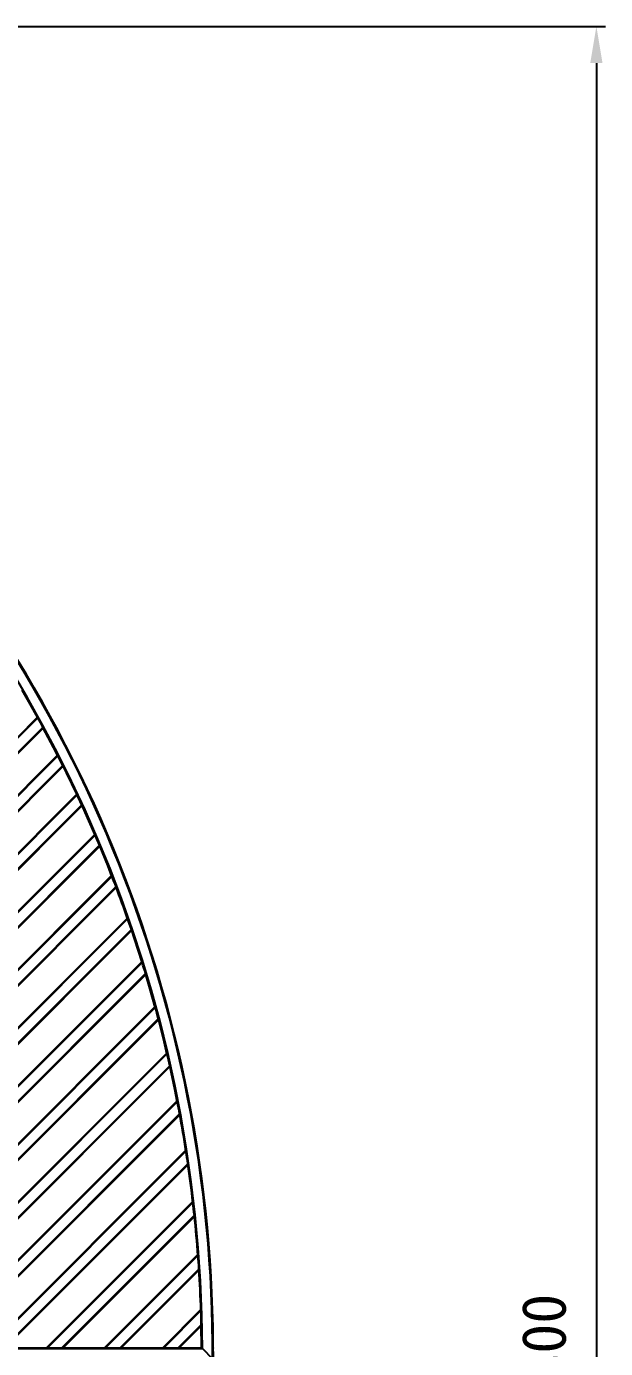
# Model space of a CAD drawing. Header units: millimetres. Extents: x -3019 to 2921, y -1257 to 2943.
# Drawn here: x -803 to -408, y 1288 to 2189 of the extents above; entities that cross this region are included whole.
import ezdxf

# ---------------------------------------------------------------- set-up
doc = ezdxf.new("R2010")
doc.units = ezdxf.units.MM
doc.header["$PDSIZE"] = -1
doc.layers.add('WYMIAR', color=96, linetype='Continuous')
doc.dimstyles.new('1-1', dxfattribs={"dimtxt": 30, "dimasz": 25, "dimexe": 6.25, "dimexo": 30, "dimgap": 20.625, "dimtad": 1, "dimdec": 1, "dimtxsty": 'Standard', "dimcen": 0, "dimclrd": 2, "dimclre": 2, "dimclrt": 2, "dimadec": 0, "dimazin": 0, "dimtfac": 1, "dimtdec": 1, "dimtmove": 0, "dimatfit": 3, "dimfxl": 1, "dimarcsym": 0})

# ---------------------------------------------------------------- blocks, each defined once
blk = doc.blocks.new('*D13')
at = {"layer": 'Defpoints', "color": 0}
for p in [(-1583.56, 2188.54), (-1583.56, 380.54), (-414.66, 380.54)]:
    blk.add_point(p, dxfattribs=at)
at = {"layer": 'WYMIAR', "color": 2, "lineweight": -2}
for p, q in [((-1553.56, 2188.54), (-408.41, 2188.54)), ((-414.66, 2163.54), (-414.66, 405.54)), ((-1553.56, 380.54), (-408.41, 380.54))]:
    blk.add_line(p, q, dxfattribs=at)
at = {"layer": 'WYMIAR', "color": 2}
for points in [[(-418.83, 2163.54), (-410.49, 2163.54), (-414.66, 2188.54)], [(-418.83, 405.54), (-410.49, 405.54), (-414.66, 380.54)]]:
    blk.add_solid(points, dxfattribs=at)
at = {"layer": 'WYMIAR', "color": 2, "insert": (-450.28, 1284.54), "char_height": 30, "attachment_point": 5, "rotation": 90}
blk.add_mtext('1800', dxfattribs=at)

msp = doc.modelspace()

# ---------------------------------------------------------------- linework, layer by layer
for p, q in [((-795.39, 1717.99), (-1224.84, 1288.54)), ((-795.14, 1717.54), (-1224.13, 1288.54)), ((-791.64, 1711.14), (-1214.23, 1288.54)), ((-791.39, 1710.68), (-1213.53, 1288.54)), ((-781.64, 1692.14), (-1185.24, 1288.54)), ((-781.4, 1691.67), (-1184.53, 1288.54)), ((-778.08, 1685.09), (-1174.64, 1288.54)), ((-777.85, 1684.62), (-1173.93, 1288.54)), ((-768.62, 1665.56), (-1145.64, 1288.54)), ((-768.39, 1665.08), (-1144.94, 1288.54)), ((-765.25, 1658.32), (-1135.04, 1288.54)), ((-765.03, 1657.84), (-1134.33, 1288.54)), ((-756.34, 1638.25), (-1106.05, 1288.54)), ((-756.12, 1637.75), (-1105.34, 1288.54)), ((-753.18, 1630.8), (-1095.44, 1288.54)), ((-752.97, 1630.3), (-1094.73, 1288.54)), ((-744.83, 1610.16), (-1066.45, 1288.54)), ((-744.63, 1609.65), (-1065.74, 1288.54)), ((-741.88, 1602.5), (-1055.84, 1288.54)), ((-741.69, 1601.99), (-1055.13, 1288.54)), ((-734.12, 1581.26), (-1026.85, 1288.54)), ((-733.94, 1580.74), (-1026.14, 1288.54)), ((-731.4, 1573.38), (-1016.24, 1288.54)), ((-731.22, 1572.86), (-1015.54, 1288.54)), ((-724.27, 1551.52), (-987.25, 1288.54)), ((-724.1, 1550.99), (-986.55, 1288.54)), ((-721.78, 1543.41), (-976.65, 1288.54)), ((-721.61, 1542.87), (-975.94, 1288.54)), ((-715.3, 1520.89), (-947.65, 1288.54)), ((-715.15, 1520.34), (-946.95, 1288.54)), ((-713.06, 1512.53), (-937.05, 1288.54)), ((-712.91, 1511.97), (-936.34, 1288.54)), ((-707.28, 1489.32), (-908.06, 1288.54)), ((-707.14, 1488.74), (-907.35, 1288.54)), ((-705.3, 1480.69), (-897.45, 1288.54)), ((-705.17, 1480.11), (-896.74, 1288.54)), ((-700.27, 1456.73), (-868.46, 1288.54)), ((-700.15, 1456.14), (-867.75, 1288.54)), ((-698.57, 1447.82), (-857.85, 1288.54)), ((-698.46, 1447.23), (-857.14, 1288.54)), ((-694.34, 1423.06), (-828.86, 1288.54)), ((-694.24, 1422.45), (-828.15, 1288.54)), ((-692.94, 1413.85), (-818.25, 1288.54)), ((-692.86, 1413.23), (-817.55, 1288.54)), ((-689.58, 1388.22), (-789.26, 1288.54)), ((-689.51, 1387.58), (-788.56, 1288.54)), ((-688.52, 1378.67), (-778.66, 1288.54)), ((-688.46, 1378.03), (-777.95, 1288.54)), ((-686.11, 1352.09), (-749.66, 1288.54)), ((-686.07, 1351.43), (-748.96, 1288.54)), ((-685.42, 1342.18), (-739.06, 1288.54)), ((-685.38, 1341.51), (-738.35, 1288.54)), ((-684.07, 1314.54), (-710.07, 1288.54)), ((-684.04, 1313.85), (-709.36, 1288.54)), ((-683.78, 1304.22), (-699.46, 1288.54)), ((-683.77, 1303.53), (-698.75, 1288.54)), ((-683.57, 1288.55), (-683.78, 1304.22)), ((-1326.06, 1288.04), (-683.06, 1288.04)), ((-817.55, 1288.54), (-789.26, 1288.54)), ((-788.56, 1288.54), (-789.26, 1288.54)), ((-788.56, 1288.54), (-778.66, 1288.54)), ((-777.95, 1288.54), (-778.66, 1288.54)), ((-777.95, 1288.54), (-749.66, 1288.54)), ((-748.96, 1288.54), (-749.66, 1288.54)), ((-748.96, 1288.54), (-739.06, 1288.54)), ((-738.35, 1288.54), (-739.06, 1288.54)), ((-738.35, 1288.54), (-710.07, 1288.54)), ((-709.36, 1288.54), (-710.07, 1288.54)), ((-709.36, 1288.54), (-699.46, 1288.54)), ((-698.75, 1288.54), (-699.46, 1288.54)), ((-698.75, 1288.54), (-683.56, 1288.54)), ((-683.07, 1288.05), (-676.07, 1281.05)), ((-683.06, 1288.04), (-676.06, 1281.04)), ((-675.57, 1288.54), (-675.57, 1288.54))]:
    msp.add_line(p, q)
at = {"flags": 128}
for points in [[(-795.14, 1717.54), (-801.33, 1728.58), (-805.85, 1736.4)], [(-781.4, 1691.67), (-784.39, 1697.47), (-791.64, 1711.14)], [(-756.12, 1637.75), (-761.31, 1649.6), (-765.25, 1658.32)], [(-744.63, 1609.65), (-747.52, 1616.97), (-753.18, 1630.8)], [(-724.1, 1550.99), (-729.28, 1567.07), (-731.4, 1573.38)], [(-715.15, 1520.34), (-718.77, 1533.24), (-721.78, 1543.41)], [(-707.14, 1488.74), (-709.61, 1499.01), (-713.03, 1512.41)], [(-700.15, 1456.14), (-701.81, 1464.46), (-705.3, 1480.69)], [(-683.56, 1288.54), (-683.56, 1288.53), (-683.53, 1288.51), (-683.5, 1288.47), (-683.45, 1288.42), (-683.39, 1288.36), (-683.32, 1288.29), (-683.24, 1288.21), (-683.15, 1288.13), (-683.06, 1288.04)], [(-675.57, 1288.54), (-675.57, 1288.53), (-675.6, 1288.5), (-675.65, 1288.45), (-675.71, 1288.39), (-675.79, 1288.32), (-675.87, 1288.23), (-675.97, 1288.14), (-676.06, 1288.04)]]:
    msp.add_lwpolyline(points, dxfattribs=at)
for radius, start, end in [(904, 359.74704, 90.25296), (903.5, 359.77847, 90.22153), (896.5, 0.22413, 89.77587), (896, 28.43181, 28.89826), (896, 26.55427, 27.0255), (896, 25.13265, 26.55427), (896, 24.65597, 25.13265), (896, 22.73405, 23.21691), (896, 20.78535, 21.27522), (896, 19.30415, 20.78535), (896, 18.80636, 19.30415), (896, 16.79314, 17.29989), (896, 14.74123, 15.2581), (896, 12.64549, 13.17384), (896, 10.5, 11.0414), (896, 8.85408, 10.5), (896, 8.29778, 8.85408), (896, 6.60395, 8.28978), (896, 6.03053, 6.60395), (896, 4.28146, 6.02253), (896, 3.68821, 4.28146), (896, 1.87489, 3.68821), (896, 1.25847, 1.87489), (903.5, 269.77847, 0.22153)]:
    msp.add_arc((-1579.56, 1284.54), radius, start, end)
for points, knots in [([(-795.39, 1717.99), (-795.38, 1717.99), (-795.38, 1717.98), (-795.34, 1717.9), (-795.28, 1717.79), (-795.21, 1717.66), (-795.16, 1717.58), (-795.14, 1717.54)], [0, 0, 0, 0, 0.204265, 0.408422, 0.616039, 0.83137, 1, 1, 1, 1]), ([(-791.64, 1711.14), (-791.61, 1711.08), (-791.55, 1710.98), (-791.47, 1710.83), (-791.42, 1710.73), (-791.39, 1710.68), (-791.39, 1710.68), (-791.39, 1710.68)], [0, 0, 0, 0, 0.226604, 0.453338, 0.675301, 0.888078, 1, 1, 1, 1]), ([(-781.64, 1692.14), (-781.64, 1692.13), (-781.64, 1692.12), (-781.6, 1692.05), (-781.54, 1691.94), (-781.47, 1691.8), (-781.43, 1691.71), (-781.4, 1691.67)], [0, 0, 0, 0, 0.201743, 0.403334, 0.609127, 0.824486, 1, 1, 1, 1]), ([(-778.08, 1685.09), (-778.06, 1685.04), (-778, 1684.93), (-777.93, 1684.78), (-777.87, 1684.67), (-777.85, 1684.63), (-777.85, 1684.62), (-777.85, 1684.62)], [0, 0, 0, 0, 0.229658, 0.459507, 0.683151, 0.895252, 1, 1, 1, 1]), ([(-768.62, 1665.56), (-768.62, 1665.56), (-768.61, 1665.55), (-768.58, 1665.47), (-768.52, 1665.36), (-768.46, 1665.23), (-768.41, 1665.13), (-768.39, 1665.08)], [0, 0, 0, 0, 0.1989169, 0.3976643, 0.6014103, 0.8166926, 1, 1, 1, 1]), ([(-765.25, 1658.32), (-765.23, 1658.26), (-765.18, 1658.15), (-765.11, 1658), (-765.06, 1657.89), (-765.03, 1657.84), (-765.03, 1657.84), (-765.03, 1657.84)], [0, 0, 0, 0, 0.233171, 0.466589, 0.692115, 0.903353, 1, 1, 1, 1]), ([(-756.34, 1638.25), (-756.33, 1638.24), (-756.33, 1638.23), (-756.3, 1638.16), (-756.25, 1638.04), (-756.19, 1637.9), (-756.14, 1637.8), (-756.12, 1637.75)], [0, 0, 0, 0, 0.195802, 0.391396, 0.592839, 0.807918, 1, 1, 1, 1]), ([(-753.18, 1630.8), (-753.15, 1630.74), (-753.1, 1630.62), (-753.04, 1630.47), (-752.99, 1630.35), (-752.97, 1630.31), (-752.97, 1630.3), (-752.97, 1630.3)], [0, 0, 0, 0, 0.237218, 0.474762, 0.702334, 0.912441, 1, 1, 1, 1]), ([(-744.83, 1610.16), (-744.83, 1610.15), (-744.82, 1610.14), (-744.79, 1610.07), (-744.75, 1609.95), (-744.69, 1609.81), (-744.65, 1609.7), (-744.63, 1609.65)], [0, 0, 0, 0, 0.192367, 0.384506, 0.583359, 0.798151, 1, 1, 1, 1]), ([(-741.88, 1602.5), (-741.86, 1602.44), (-741.81, 1602.31), (-741.75, 1602.15), (-741.7, 1602.04), (-741.69, 1601.99), (-741.69, 1601.99), (-741.69, 1601.99)], [0, 0, 0, 0, 0.241845, 0.484104, 0.713897, 0.922571, 1, 1, 1, 1]), ([(-734.12, 1581.26), (-734.12, 1581.26), (-734.12, 1581.25), (-734.09, 1581.17), (-734.05, 1581.06), (-734, 1580.91), (-733.96, 1580.8), (-733.94, 1580.74)], [0, 0, 0, 0, 0.188628, 0.376973, 0.572925, 0.787273, 1, 1, 1, 1]), ([(-731.4, 1573.38), (-731.38, 1573.32), (-731.33, 1573.19), (-731.28, 1573.02), (-731.24, 1572.9), (-731.22, 1572.86), (-731.22, 1572.86), (-731.22, 1572.86)], [0, 0, 0, 0, 0.247188, 0.494829, 0.726968, 0.93382, 1, 1, 1, 1]), ([(-724.27, 1551.52), (-724.27, 1551.52), (-724.26, 1551.51), (-724.24, 1551.43), (-724.2, 1551.32), (-724.15, 1551.16), (-724.12, 1551.04), (-724.1, 1550.99)], [0, 0, 0, 0, 0.184563, 0.368807, 0.561512, 0.775188, 1, 1, 1, 1]), ([(-721.78, 1543.41), (-721.76, 1543.34), (-721.71, 1543.21), (-721.66, 1543.03), (-721.62, 1542.91), (-721.61, 1542.87), (-721.61, 1542.87), (-721.61, 1542.87)], [0, 0, 0, 0, 0.253268, 0.507081, 0.741735, 0.946245, 1, 1, 1, 1]), ([(-715.3, 1520.89), (-715.3, 1520.89), (-715.3, 1520.88), (-715.28, 1520.8), (-715.24, 1520.68), (-715.2, 1520.52), (-715.17, 1520.4), (-715.15, 1520.34)], [0, 0, 0, 0, 0.180157, 0.359961, 0.549053, 0.761871, 1, 1, 1, 1]), ([(-713.06, 1512.53), (-713.04, 1512.45), (-712.99, 1512.29), (-712.95, 1512.11), (-712.92, 1512.01), (-712.91, 1511.97), (-712.91, 1511.97), (-712.91, 1511.97)], [0, 0, 0, 0, 0.301913, 0.5631, 0.758511, 0.954642, 1, 1, 1, 1]), ([(-707.28, 1489.32), (-707.28, 1489.31), (-707.28, 1489.3), (-707.26, 1489.22), (-707.23, 1489.11), (-707.19, 1488.94), (-707.16, 1488.81), (-707.14, 1488.74)], [0, 0, 0, 0, 0.175399, 0.35041, 0.535502, 0.747128, 1, 1, 1, 1]), ([(-705.3, 1480.69), (-705.28, 1480.61), (-705.24, 1480.45), (-705.2, 1480.26), (-705.18, 1480.15), (-705.17, 1480.11), (-705.17, 1480.11), (-705.17, 1480.11)], [0, 0, 0, 0, 0.297667, 0.566931, 0.759413, 0.952729, 1, 1, 1, 1]), ([(-700.27, 1456.73), (-700.27, 1456.73), (-700.26, 1456.72), (-700.25, 1456.64), (-700.23, 1456.52), (-700.19, 1456.35), (-700.17, 1456.22), (-700.15, 1456.14)], [0, 0, 0, 0, 0.170272, 0.340102, 0.520782, 0.730858, 1, 1, 1, 1]), ([(-698.57, 1447.82), (-698.55, 1447.74), (-698.52, 1447.57), (-698.49, 1447.38), (-698.47, 1447.27), (-698.46, 1447.23), (-698.46, 1447.23), (-698.46, 1447.23)], [0, 0, 0, 0, 0.293001, 0.5715727, 0.7607535, 0.9508689, 1, 1, 1, 1]), ([(-694.34, 1423.06), (-694.34, 1423.06), (-694.34, 1423.05), (-694.32, 1422.97), (-694.3, 1422.85), (-694.28, 1422.69), (-694.26, 1422.54), (-694.24, 1422.46), (-694.24, 1422.45)], [0, 0, 0, 0, 0.164678, 0.328869, 0.504569, 0.712572, 0.960663, 1, 1, 1, 1]), ([(-692.94, 1413.85), (-692.93, 1413.76), (-692.91, 1413.61), (-692.88, 1413.42), (-692.86, 1413.3), (-692.86, 1413.24), (-692.86, 1413.23), (-692.86, 1413.23)], [0, 0, 0, 0, 0.287595, 0.528992, 0.723638, 0.889177, 1, 1, 1, 1]), ([(-689.58, 1388.22), (-689.58, 1388.21), (-689.58, 1388.2), (-689.57, 1388.13), (-689.56, 1388), (-689.54, 1387.81), (-689.52, 1387.66), (-689.51, 1387.58)], [0, 0, 0, 0, 0.158801, 0.317081, 0.487425, 0.739065, 1, 1, 1, 1]), ([(-688.52, 1378.67), (-688.51, 1378.59), (-688.5, 1378.43), (-688.48, 1378.23), (-688.46, 1378.11), (-688.46, 1378.04), (-688.46, 1378.03), (-688.46, 1378.03)], [0, 0, 0, 0, 0.281934, 0.528655, 0.721689, 0.882298, 1, 1, 1, 1]), ([(-686.11, 1352.09), (-686.11, 1352.08), (-686.11, 1352.07), (-686.11, 1351.99), (-686.1, 1351.85), (-686.08, 1351.65), (-686.07, 1351.5), (-686.07, 1351.43)], [0, 0, 0, 0, 0.1524178, 0.3042651, 0.5078388, 0.77253, 1, 1, 1, 1]), ([(-685.42, 1342.18), (-685.42, 1342.09), (-685.4, 1341.93), (-685.39, 1341.73), (-685.38, 1341.59), (-685.38, 1341.52), (-685.38, 1341.51), (-685.38, 1341.51)], [0, 0, 0, 0, 0.2756711, 0.5286705, 0.7200762, 0.8756005, 1, 1, 1, 1]), ([(-684.07, 1314.54), (-684.07, 1314.53), (-684.07, 1314.52), (-684.06, 1314.44), (-684.06, 1314.29), (-684.05, 1314.09), (-684.05, 1313.93), (-684.04, 1313.85)], [0, 0, 0, 0, 0.1455557, 0.2904936, 0.490331, 0.7595744, 1, 1, 1, 1]), ([(-683.78, 1304.22), (-683.78, 1304.11), (-683.77, 1303.93), (-683.77, 1303.72), (-683.77, 1303.59), (-683.77, 1303.53), (-683.77, 1303.53), (-683.77, 1303.53)], [0, 0, 0, 0, 0.331936, 0.572953, 0.752845, 0.897659, 1, 1, 1, 1]), ([(-683.07, 1288.05), (-683.15, 1288.12), (-683.28, 1288.25), (-683.43, 1288.41), (-683.52, 1288.5), (-683.57, 1288.54), (-683.57, 1288.55), (-683.57, 1288.55)], [0, 0, 0, 0, 0.334672, 0.576513, 0.754328, 0.895239, 1, 1, 1, 1]), ([(-676.07, 1288.03), (-676.05, 1288.05), (-675.95, 1288.15), (-675.81, 1288.29), (-675.67, 1288.43), (-675.6, 1288.5), (-675.58, 1288.53), (-675.57, 1288.53), (-675.57, 1288.53)], [0, 0, 0, 0, 0.092501, 0.436485, 0.646487, 0.809481, 0.943914, 1, 1, 1, 1])]:
    msp.add_open_spline(points, degree=3, knots=knots)

# ---------------------------------------------------------------- dimensions: what is measured, and where the dimension line sits
at = {"layer": 'WYMIAR'}
dim = msp.add_linear_dim(base=(-414.66, 380.54), p1=(-1583.56, 2188.54), p2=(-1583.56, 380.54), angle=90, text='1800', dimstyle='1-1', dxfattribs=at)
dim.commit()
dim.dimension.update_dxf_attribs({"geometry": '*D13', "text_midpoint": (-450.28, 1284.54)})

doc.saveas('drawing.dxf')
